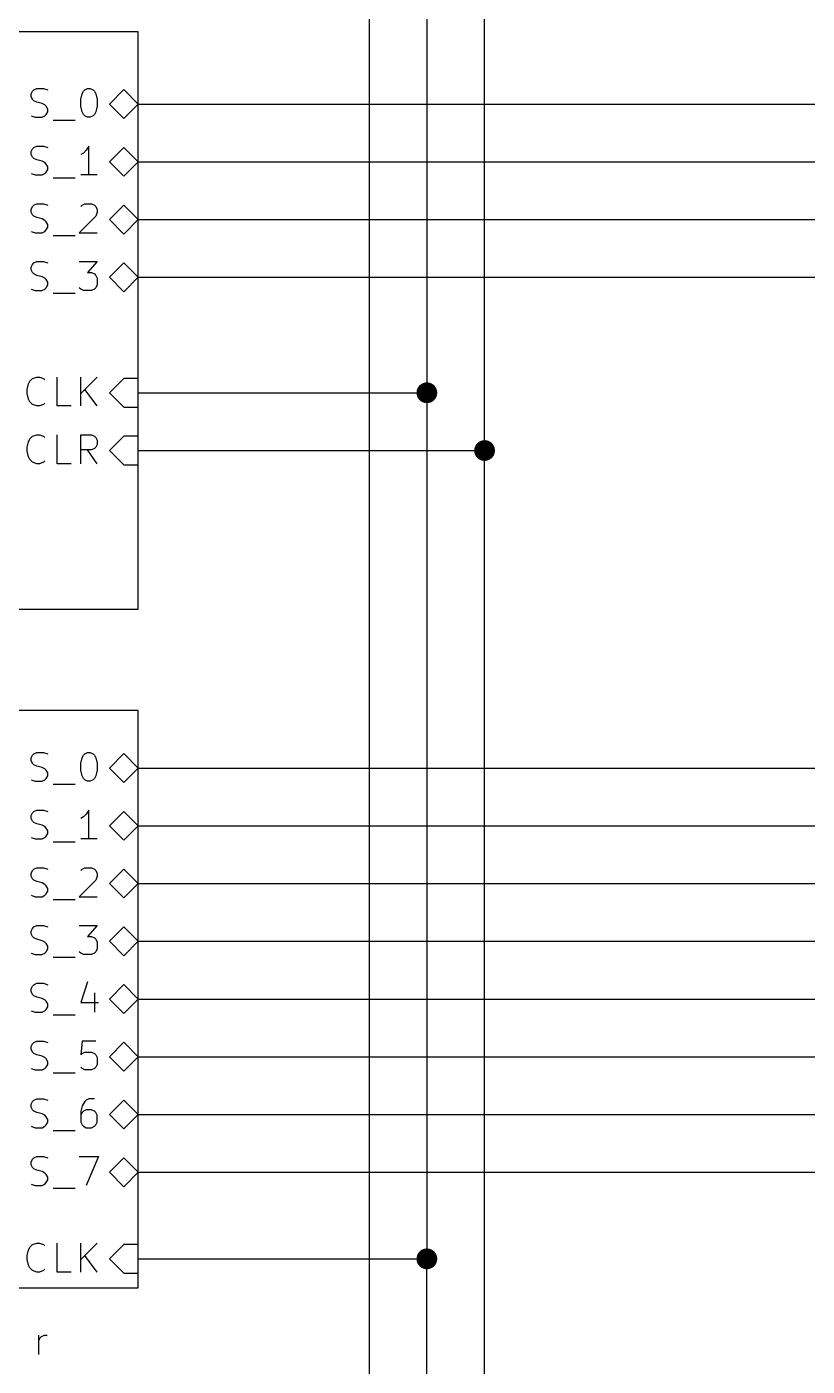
# Model space of a CAD drawing. Extents: x 0.4 to 11.3, y -16.1 to -0.4.
# Drawn here: x 3.257 to 4.609, y -4.286 to -1.966 of the extents above; entities that cross this region are included whole.
import ezdxf

# ---------------------------------------------------------------- set-up
doc = ezdxf.new("R2010")
doc.units = 0
doc.header["$MEASUREMENT"] = 0
for name, color, linetype in [('CYAN2', 4, 'CONTINUOUS'), ('GREEN3', 91, 'CONTINUOUS'), ('RED2', 1, 'CONTINUOUS')]:
    doc.layers.add(name, color=color, linetype=linetype)

msp = doc.modelspace()

# ---------------------------------------------------------------- linework, layer by layer
at = {"layer": 'CYAN2', "linetype": 'CONTINUOUS'}
for p, q in [((3.2646, -2.0823), (3.267, -2.0776)), ((3.2646, -2.0871), (3.2646, -2.0823)), ((3.267, -2.0919), (3.2646, -2.0871)), ((3.267, -2.0776), (3.2693, -2.0752)), ((3.2693, -2.0752), (3.2741, -2.0728)), ((3.2741, -2.0728), (3.286, -2.0728)), ((3.286, -2.0728), (3.2932, -2.0752)), ((3.3503, -2.0919), (3.3527, -2.0823)), ((3.3527, -2.0823), (3.3551, -2.0776)), ((3.3551, -2.0776), (3.3574, -2.0752)), ((3.3574, -2.0752), (3.3622, -2.0728)), ((3.3622, -2.0728), (3.367, -2.0728)), ((3.367, -2.0728), (3.3717, -2.0752)), ((3.3717, -2.0752), (3.3741, -2.0776)), ((3.3741, -2.0776), (3.3765, -2.0823)), ((3.3765, -2.0823), (3.3789, -2.0919)), ((3.425, -2.075), (3.4, -2.1)), ((3.45, -2.1), (3.425, -2.075)), ((3.2693, -2.0942), (3.267, -2.0919)), ((3.2741, -2.0966), (3.2693, -2.0942)), ((3.2836, -2.099), (3.2741, -2.0966)), ((3.2884, -2.1014), (3.2836, -2.099)), ((3.2908, -2.1038), (3.2884, -2.1014)), ((3.2932, -2.1085), (3.2908, -2.1038)), ((3.2932, -2.1133), (3.2932, -2.1085)), ((3.3503, -2.1038), (3.3503, -2.0919)), ((3.3527, -2.1133), (3.3503, -2.1038)), ((3.3789, -2.1038), (3.3765, -2.1133)), ((3.3789, -2.0919), (3.3789, -2.1038)), ((3.4, -2.1), (3.425, -2.125)), ((3.425, -2.125), (3.45, -2.1)), ((3.2646, -2.1204), (3.2717, -2.1228)), ((3.2717, -2.1228), (3.2836, -2.1228)), ((3.2836, -2.1228), (3.2884, -2.1204)), ((3.2884, -2.1204), (3.2908, -2.118)), ((3.2908, -2.118), (3.2932, -2.1133)), ((3.3027, -2.1276), (3.3408, -2.1276)), ((3.3551, -2.118), (3.3527, -2.1133)), ((3.3574, -2.1204), (3.3551, -2.118)), ((3.3622, -2.1228), (3.3574, -2.1204)), ((3.367, -2.1228), (3.3622, -2.1228)), ((3.3717, -2.1204), (3.367, -2.1228)), ((3.3741, -2.118), (3.3717, -2.1204)), ((3.3765, -2.1133), (3.3741, -2.118)), ((3.2646, -2.1823), (3.267, -2.1776)), ((3.267, -2.1776), (3.2693, -2.1752)), ((3.2693, -2.1752), (3.2741, -2.1728)), ((3.2741, -2.1728), (3.286, -2.1728)), ((3.286, -2.1728), (3.2932, -2.1752)), ((3.3598, -2.1799), (3.3551, -2.1847)), ((3.3646, -2.1728), (3.3598, -2.1799)), ((3.3646, -2.2228), (3.3646, -2.1728)), ((3.425, -2.175), (3.4, -2.2)), ((3.45, -2.2), (3.425, -2.175)), ((3.2646, -2.1871), (3.2646, -2.1823)), ((3.267, -2.1919), (3.2646, -2.1871)), ((3.2693, -2.1942), (3.267, -2.1919)), ((3.2741, -2.1966), (3.2693, -2.1942)), ((3.2836, -2.199), (3.2741, -2.1966)), ((3.2884, -2.2014), (3.2836, -2.199)), ((3.2908, -2.2038), (3.2884, -2.2014)), ((3.2932, -2.2085), (3.2908, -2.2038)), ((3.3551, -2.1847), (3.3503, -2.1871)), ((3.4, -2.2), (3.425, -2.225)), ((3.425, -2.225), (3.45, -2.2)), ((3.2646, -2.2204), (3.2717, -2.2228)), ((3.2717, -2.2228), (3.2836, -2.2228)), ((3.2836, -2.2228), (3.2884, -2.2204)), ((3.2884, -2.2204), (3.2908, -2.218)), ((3.2908, -2.218), (3.2932, -2.2133)), ((3.2932, -2.2133), (3.2932, -2.2085)), ((3.3789, -2.2228), (3.3503, -2.2228)), ((3.3027, -2.2276), (3.3408, -2.2276)), ((3.2693, -2.2752), (3.2741, -2.2728)), ((3.2741, -2.2728), (3.286, -2.2728)), ((3.286, -2.2728), (3.2932, -2.2752)), ((3.3527, -2.2752), (3.3574, -2.2728)), ((3.3574, -2.2728), (3.3693, -2.2728)), ((3.3693, -2.2728), (3.3741, -2.2752)), ((3.2646, -2.2823), (3.267, -2.2776)), ((3.2646, -2.2871), (3.2646, -2.2823)), ((3.267, -2.2919), (3.2646, -2.2871)), ((3.267, -2.2776), (3.2693, -2.2752)), ((3.2693, -2.2942), (3.267, -2.2919)), ((3.2741, -2.2966), (3.2693, -2.2942)), ((3.2836, -2.299), (3.2741, -2.2966)), ((3.3765, -2.2942), (3.3479, -2.3228)), ((3.3503, -2.2776), (3.3527, -2.2752)), ((3.3741, -2.2752), (3.3765, -2.2776)), ((3.3765, -2.2776), (3.3789, -2.2823)), ((3.3789, -2.2871), (3.3765, -2.2942)), ((3.3789, -2.2823), (3.3789, -2.2871)), ((3.425, -2.275), (3.4, -2.3)), ((3.45, -2.3), (3.425, -2.275)), ((3.2884, -2.3014), (3.2836, -2.299)), ((3.2908, -2.3038), (3.2884, -2.3014)), ((3.2884, -2.3204), (3.2908, -2.318)), ((3.2932, -2.3085), (3.2908, -2.3038)), ((3.2908, -2.318), (3.2932, -2.3133)), ((3.2932, -2.3133), (3.2932, -2.3085)), ((3.4, -2.3), (3.425, -2.325)), ((3.425, -2.325), (3.45, -2.3)), ((3.2646, -2.3204), (3.2717, -2.3228)), ((3.2717, -2.3228), (3.2836, -2.3228)), ((3.2836, -2.3228), (3.2884, -2.3204)), ((3.3027, -2.3276), (3.3408, -2.3276)), ((3.3479, -2.3228), (3.3789, -2.3228)), ((3.2646, -2.3823), (3.267, -2.3776)), ((3.2646, -2.3871), (3.2646, -2.3823)), ((3.267, -2.3919), (3.2646, -2.3871)), ((3.267, -2.3776), (3.2693, -2.3752)), ((3.2693, -2.3752), (3.2741, -2.3728)), ((3.2741, -2.3728), (3.286, -2.3728)), ((3.286, -2.3728), (3.2932, -2.3752)), ((3.3479, -2.3728), (3.3789, -2.3728)), ((3.3789, -2.3728), (3.3622, -2.3919)), ((3.425, -2.375), (3.4, -2.4)), ((3.45, -2.4), (3.425, -2.375)), ((3.2693, -2.3942), (3.267, -2.3919)), ((3.2741, -2.3966), (3.2693, -2.3942)), ((3.2836, -2.399), (3.2741, -2.3966)), ((3.2884, -2.4014), (3.2836, -2.399)), ((3.2908, -2.4038), (3.2884, -2.4014)), ((3.2932, -2.4085), (3.2908, -2.4038)), ((3.2932, -2.4133), (3.2932, -2.4085)), ((3.3622, -2.3919), (3.3693, -2.3919)), ((3.3693, -2.3919), (3.3741, -2.3942)), ((3.3741, -2.3942), (3.3765, -2.3966)), ((3.3765, -2.3966), (3.3789, -2.4014)), ((3.3789, -2.4014), (3.3789, -2.4133)), ((3.4, -2.4), (3.425, -2.425)), ((3.425, -2.425), (3.45, -2.4)), ((3.2646, -2.4204), (3.2717, -2.4228)), ((3.2717, -2.4228), (3.2836, -2.4228)), ((3.2836, -2.4228), (3.2884, -2.4204)), ((3.2884, -2.4204), (3.2908, -2.418)), ((3.2908, -2.418), (3.2932, -2.4133)), ((3.3027, -2.4276), (3.3408, -2.4276)), ((3.3503, -2.4204), (3.3479, -2.418)), ((3.3551, -2.4228), (3.3503, -2.4204)), ((3.3693, -2.4228), (3.3551, -2.4228)), ((3.3741, -2.4204), (3.3693, -2.4228)), ((3.3765, -2.418), (3.3741, -2.4204)), ((3.3789, -2.4133), (3.3765, -2.418)), ((3.267, -2.5752), (3.2741, -2.5728)), ((3.2741, -2.5728), (3.2789, -2.5728)), ((3.2789, -2.5728), (3.286, -2.5752)), ((3.3098, -2.6228), (3.3098, -2.5728)), ((3.3503, -2.6228), (3.3503, -2.5728)), ((3.3789, -2.5728), (3.3503, -2.6014)), ((3.425, -2.575), (3.4, -2.6)), ((3.45, -2.575), (3.425, -2.575)), ((3.45, -2.625), (3.45, -2.575)), ((3.2574, -2.5942), (3.2598, -2.5847)), ((3.2574, -2.6014), (3.2574, -2.5942)), ((3.2598, -2.5847), (3.2622, -2.5799)), ((3.2622, -2.5799), (3.267, -2.5752)), ((3.286, -2.5752), (3.2884, -2.5776)), ((3.3789, -2.6228), (3.3574, -2.5942)), ((3.2598, -2.6109), (3.2574, -2.6014)), ((3.2622, -2.6157), (3.2598, -2.6109)), ((3.267, -2.6204), (3.2622, -2.6157)), ((3.2741, -2.6228), (3.267, -2.6204)), ((3.286, -2.6204), (3.2789, -2.6228)), ((3.2884, -2.618), (3.286, -2.6204)), ((3.4, -2.6), (3.425, -2.625)), ((3.2789, -2.6228), (3.2741, -2.6228)), ((3.3336, -2.6228), (3.3098, -2.6228)), ((3.425, -2.625), (3.45, -2.625)), ((3.2574, -2.6942), (3.2598, -2.6847)), ((3.2598, -2.6847), (3.2622, -2.6799)), ((3.2622, -2.6799), (3.267, -2.6752)), ((3.267, -2.6752), (3.2741, -2.6728)), ((3.2741, -2.6728), (3.2789, -2.6728)), ((3.2789, -2.6728), (3.286, -2.6752)), ((3.286, -2.6752), (3.2884, -2.6776)), ((3.3098, -2.7228), (3.3098, -2.6728)), ((3.3503, -2.7228), (3.3503, -2.6728)), ((3.3503, -2.6728), (3.3693, -2.6728)), ((3.3693, -2.6728), (3.3741, -2.6752)), ((3.3741, -2.6752), (3.3765, -2.6776)), ((3.3765, -2.6776), (3.3789, -2.6823)), ((3.3789, -2.6895), (3.3765, -2.6942)), ((3.3789, -2.6823), (3.3789, -2.6895)), ((3.425, -2.675), (3.4, -2.7)), ((3.45, -2.675), (3.425, -2.675)), ((3.45, -2.725), (3.45, -2.675)), ((3.2574, -2.7014), (3.2574, -2.6942)), ((3.2598, -2.7109), (3.2574, -2.7014)), ((3.2622, -2.7157), (3.2598, -2.7109)), ((3.3693, -2.699), (3.3503, -2.699)), ((3.3789, -2.7228), (3.3622, -2.699)), ((3.3741, -2.6966), (3.3693, -2.699)), ((3.3765, -2.6942), (3.3741, -2.6966)), ((3.4, -2.7), (3.425, -2.725)), ((3.267, -2.7204), (3.2622, -2.7157)), ((3.2741, -2.7228), (3.267, -2.7204)), ((3.2789, -2.7228), (3.2741, -2.7228)), ((3.286, -2.7204), (3.2789, -2.7228)), ((3.2884, -2.718), (3.286, -2.7204)), ((3.3336, -2.7228), (3.3098, -2.7228)), ((3.425, -2.725), (3.45, -2.725)), ((3.2693, -3.2252), (3.2741, -3.2228)), ((3.2741, -3.2228), (3.286, -3.2228)), ((3.286, -3.2228), (3.2932, -3.2252)), ((3.3574, -3.2252), (3.3622, -3.2228)), ((3.3622, -3.2228), (3.367, -3.2228)), ((3.367, -3.2228), (3.3717, -3.2252)), ((3.2646, -3.2323), (3.267, -3.2276)), ((3.2646, -3.2371), (3.2646, -3.2323)), ((3.267, -3.2419), (3.2646, -3.2371)), ((3.267, -3.2276), (3.2693, -3.2252)), ((3.2693, -3.2442), (3.267, -3.2419)), ((3.2741, -3.2466), (3.2693, -3.2442)), ((3.2836, -3.249), (3.2741, -3.2466)), ((3.3503, -3.2419), (3.3527, -3.2323)), ((3.3503, -3.2538), (3.3503, -3.2419)), ((3.3527, -3.2323), (3.3551, -3.2276)), ((3.3551, -3.2276), (3.3574, -3.2252)), ((3.3717, -3.2252), (3.3741, -3.2276)), ((3.3741, -3.2276), (3.3765, -3.2323)), ((3.3765, -3.2323), (3.3789, -3.2419)), ((3.3789, -3.2419), (3.3789, -3.2538)), ((3.425, -3.225), (3.4, -3.25)), ((3.45, -3.25), (3.425, -3.225)), ((3.2646, -3.2704), (3.2717, -3.2728)), ((3.2884, -3.2514), (3.2836, -3.249)), ((3.2836, -3.2728), (3.2884, -3.2704)), ((3.2908, -3.2538), (3.2884, -3.2514)), ((3.2884, -3.2704), (3.2908, -3.268)), ((3.2932, -3.2585), (3.2908, -3.2538)), ((3.2908, -3.268), (3.2932, -3.2633)), ((3.2932, -3.2633), (3.2932, -3.2585)), ((3.3527, -3.2633), (3.3503, -3.2538)), ((3.3551, -3.268), (3.3527, -3.2633)), ((3.3574, -3.2704), (3.3551, -3.268)), ((3.3622, -3.2728), (3.3574, -3.2704)), ((3.3717, -3.2704), (3.367, -3.2728)), ((3.3741, -3.268), (3.3717, -3.2704)), ((3.3765, -3.2633), (3.3741, -3.268)), ((3.3789, -3.2538), (3.3765, -3.2633)), ((3.4, -3.25), (3.425, -3.275)), ((3.425, -3.275), (3.45, -3.25)), ((3.2717, -3.2728), (3.2836, -3.2728)), ((3.3027, -3.2776), (3.3408, -3.2776)), ((3.367, -3.2728), (3.3622, -3.2728)), ((3.2646, -3.3323), (3.267, -3.3276)), ((3.2646, -3.3371), (3.2646, -3.3323)), ((3.267, -3.3419), (3.2646, -3.3371)), ((3.267, -3.3276), (3.2693, -3.3252)), ((3.2693, -3.3252), (3.2741, -3.3228)), ((3.2741, -3.3228), (3.286, -3.3228)), ((3.286, -3.3228), (3.2932, -3.3252)), ((3.3551, -3.3347), (3.3503, -3.3371)), ((3.3598, -3.3299), (3.3551, -3.3347)), ((3.3646, -3.3228), (3.3598, -3.3299)), ((3.3646, -3.3728), (3.3646, -3.3228)), ((3.425, -3.325), (3.4, -3.35)), ((3.45, -3.35), (3.425, -3.325)), ((3.2693, -3.3442), (3.267, -3.3419)), ((3.2741, -3.3466), (3.2693, -3.3442)), ((3.2836, -3.349), (3.2741, -3.3466)), ((3.2884, -3.3514), (3.2836, -3.349)), ((3.2908, -3.3538), (3.2884, -3.3514)), ((3.2932, -3.3585), (3.2908, -3.3538)), ((3.2908, -3.368), (3.2932, -3.3633)), ((3.2932, -3.3633), (3.2932, -3.3585)), ((3.4, -3.35), (3.425, -3.375)), ((3.425, -3.375), (3.45, -3.35)), ((3.2646, -3.3704), (3.2717, -3.3728)), ((3.2717, -3.3728), (3.2836, -3.3728)), ((3.2836, -3.3728), (3.2884, -3.3704)), ((3.2884, -3.3704), (3.2908, -3.368)), ((3.3027, -3.3776), (3.3408, -3.3776)), ((3.3789, -3.3728), (3.3503, -3.3728)), ((3.2646, -3.4323), (3.267, -3.4276)), ((3.2646, -3.4371), (3.2646, -3.4323)), ((3.267, -3.4276), (3.2693, -3.4252)), ((3.2693, -3.4252), (3.2741, -3.4228)), ((3.2741, -3.4228), (3.286, -3.4228)), ((3.286, -3.4228), (3.2932, -3.4252)), ((3.3503, -3.4276), (3.3527, -3.4252)), ((3.3527, -3.4252), (3.3574, -3.4228)), ((3.3574, -3.4228), (3.3693, -3.4228)), ((3.3693, -3.4228), (3.3741, -3.4252)), ((3.3741, -3.4252), (3.3765, -3.4276)), ((3.3765, -3.4276), (3.3789, -3.4323)), ((3.3789, -3.4323), (3.3789, -3.4371)), ((3.425, -3.425), (3.4, -3.45)), ((3.45, -3.45), (3.425, -3.425)), ((3.267, -3.4419), (3.2646, -3.4371)), ((3.2693, -3.4442), (3.267, -3.4419)), ((3.2741, -3.4466), (3.2693, -3.4442)), ((3.2836, -3.449), (3.2741, -3.4466)), ((3.2884, -3.4514), (3.2836, -3.449)), ((3.2908, -3.4538), (3.2884, -3.4514)), ((3.2932, -3.4585), (3.2908, -3.4538)), ((3.3765, -3.4442), (3.3479, -3.4728)), ((3.3789, -3.4371), (3.3765, -3.4442)), ((3.4, -3.45), (3.425, -3.475)), ((3.425, -3.475), (3.45, -3.45)), ((3.2646, -3.4704), (3.2717, -3.4728)), ((3.2717, -3.4728), (3.2836, -3.4728)), ((3.2836, -3.4728), (3.2884, -3.4704)), ((3.2884, -3.4704), (3.2908, -3.468)), ((3.2908, -3.468), (3.2932, -3.4633)), ((3.2932, -3.4633), (3.2932, -3.4585)), ((3.3027, -3.4776), (3.3408, -3.4776)), ((3.3479, -3.4728), (3.3789, -3.4728)), ((3.267, -3.5276), (3.2693, -3.5252)), ((3.2693, -3.5252), (3.2741, -3.5228)), ((3.2741, -3.5228), (3.286, -3.5228)), ((3.286, -3.5228), (3.2932, -3.5252)), ((3.3479, -3.5228), (3.3789, -3.5228)), ((3.3789, -3.5228), (3.3622, -3.5419)), ((3.425, -3.525), (3.4, -3.55)), ((3.45, -3.55), (3.425, -3.525)), ((3.2646, -3.5323), (3.267, -3.5276)), ((3.2646, -3.5371), (3.2646, -3.5323)), ((3.267, -3.5419), (3.2646, -3.5371)), ((3.2693, -3.5442), (3.267, -3.5419)), ((3.2741, -3.5466), (3.2693, -3.5442)), ((3.2836, -3.549), (3.2741, -3.5466)), ((3.2884, -3.5514), (3.2836, -3.549)), ((3.3622, -3.5419), (3.3693, -3.5419)), ((3.3693, -3.5419), (3.3741, -3.5442)), ((3.3741, -3.5442), (3.3765, -3.5466)), ((3.3765, -3.5466), (3.3789, -3.5514)), ((3.2646, -3.5704), (3.2717, -3.5728)), ((3.2836, -3.5728), (3.2884, -3.5704)), ((3.2908, -3.5538), (3.2884, -3.5514)), ((3.2884, -3.5704), (3.2908, -3.568)), ((3.2932, -3.5585), (3.2908, -3.5538)), ((3.2908, -3.568), (3.2932, -3.5633)), ((3.2932, -3.5633), (3.2932, -3.5585)), ((3.3503, -3.5704), (3.3479, -3.568)), ((3.3551, -3.5728), (3.3503, -3.5704)), ((3.3741, -3.5704), (3.3693, -3.5728)), ((3.3765, -3.568), (3.3741, -3.5704)), ((3.3789, -3.5633), (3.3765, -3.568)), ((3.3789, -3.5514), (3.3789, -3.5633)), ((3.4, -3.55), (3.425, -3.575)), ((3.425, -3.575), (3.45, -3.55)), ((3.2717, -3.5728), (3.2836, -3.5728)), ((3.3027, -3.5776), (3.3408, -3.5776)), ((3.3693, -3.5728), (3.3551, -3.5728)), ((3.2646, -3.6323), (3.267, -3.6276)), ((3.2646, -3.6371), (3.2646, -3.6323)), ((3.267, -3.6419), (3.2646, -3.6371)), ((3.267, -3.6276), (3.2693, -3.6252)), ((3.2693, -3.6442), (3.267, -3.6419)), ((3.2693, -3.6252), (3.2741, -3.6228)), ((3.2741, -3.6228), (3.286, -3.6228)), ((3.286, -3.6228), (3.2932, -3.6252)), ((3.3622, -3.6204), (3.3503, -3.6561)), ((3.3741, -3.6395), (3.3741, -3.6728)), ((3.425, -3.625), (3.4, -3.65)), ((3.45, -3.65), (3.425, -3.625)), ((3.2741, -3.6466), (3.2693, -3.6442)), ((3.2836, -3.649), (3.2741, -3.6466)), ((3.2884, -3.6514), (3.2836, -3.649)), ((3.2908, -3.6538), (3.2884, -3.6514)), ((3.2932, -3.6585), (3.2908, -3.6538)), ((3.2908, -3.668), (3.2932, -3.6633)), ((3.2932, -3.6633), (3.2932, -3.6585)), ((3.3503, -3.6561), (3.3812, -3.6561)), ((3.4, -3.65), (3.425, -3.675)), ((3.425, -3.675), (3.45, -3.65)), ((3.2646, -3.6704), (3.2717, -3.6728)), ((3.2717, -3.6728), (3.2836, -3.6728)), ((3.2836, -3.6728), (3.2884, -3.6704)), ((3.2884, -3.6704), (3.2908, -3.668)), ((3.3027, -3.6776), (3.3408, -3.6776)), ((3.2646, -3.7323), (3.267, -3.7276)), ((3.2646, -3.7371), (3.2646, -3.7323)), ((3.267, -3.7276), (3.2693, -3.7252)), ((3.2693, -3.7252), (3.2741, -3.7228)), ((3.2741, -3.7228), (3.286, -3.7228)), ((3.286, -3.7228), (3.2932, -3.7252)), ((3.3527, -3.7228), (3.3503, -3.7466)), ((3.3765, -3.7228), (3.3527, -3.7228)), ((3.425, -3.725), (3.4, -3.75)), ((3.45, -3.75), (3.425, -3.725)), ((3.267, -3.7419), (3.2646, -3.7371)), ((3.2693, -3.7442), (3.267, -3.7419)), ((3.2741, -3.7466), (3.2693, -3.7442)), ((3.2836, -3.749), (3.2741, -3.7466)), ((3.2884, -3.7514), (3.2836, -3.749)), ((3.2908, -3.7538), (3.2884, -3.7514)), ((3.2932, -3.7585), (3.2908, -3.7538)), ((3.3503, -3.7466), (3.3527, -3.7442)), ((3.3527, -3.7442), (3.3574, -3.7419)), ((3.3574, -3.7419), (3.3693, -3.7419)), ((3.3693, -3.7419), (3.3741, -3.7442)), ((3.3741, -3.7442), (3.3765, -3.7466)), ((3.3765, -3.7466), (3.3789, -3.7514)), ((3.3789, -3.7514), (3.3789, -3.7633)), ((3.4, -3.75), (3.425, -3.775)), ((3.425, -3.775), (3.45, -3.75)), ((3.2646, -3.7704), (3.2717, -3.7728)), ((3.2717, -3.7728), (3.2836, -3.7728)), ((3.2836, -3.7728), (3.2884, -3.7704)), ((3.2884, -3.7704), (3.2908, -3.768)), ((3.2908, -3.768), (3.2932, -3.7633)), ((3.2932, -3.7633), (3.2932, -3.7585)), ((3.3027, -3.7776), (3.3408, -3.7776)), ((3.3527, -3.7704), (3.3503, -3.768)), ((3.3574, -3.7728), (3.3527, -3.7704)), ((3.3693, -3.7728), (3.3574, -3.7728)), ((3.3741, -3.7704), (3.3693, -3.7728)), ((3.3765, -3.768), (3.3741, -3.7704)), ((3.3789, -3.7633), (3.3765, -3.768)), ((3.2646, -3.8323), (3.267, -3.8276)), ((3.267, -3.8276), (3.2693, -3.8252)), ((3.2693, -3.8252), (3.2741, -3.8228)), ((3.2741, -3.8228), (3.286, -3.8228)), ((3.286, -3.8228), (3.2932, -3.8252)), ((3.3574, -3.8276), (3.3527, -3.8347)), ((3.3598, -3.8252), (3.3574, -3.8276)), ((3.3646, -3.8228), (3.3598, -3.8252)), ((3.3741, -3.8228), (3.3646, -3.8228)), ((3.425, -3.825), (3.4, -3.85)), ((3.45, -3.85), (3.425, -3.825)), ((3.2646, -3.8371), (3.2646, -3.8323)), ((3.267, -3.8419), (3.2646, -3.8371)), ((3.2693, -3.8442), (3.267, -3.8419)), ((3.2741, -3.8466), (3.2693, -3.8442)), ((3.2836, -3.849), (3.2741, -3.8466)), ((3.2884, -3.8514), (3.2836, -3.849)), ((3.3527, -3.8347), (3.3503, -3.8442)), ((3.3503, -3.8442), (3.3503, -3.8633)), ((3.3527, -3.8466), (3.3503, -3.8514)), ((3.3551, -3.8442), (3.3527, -3.8466)), ((3.3598, -3.8419), (3.3551, -3.8442)), ((3.3693, -3.8419), (3.3598, -3.8419)), ((3.3741, -3.8442), (3.3693, -3.8419)), ((3.3765, -3.8466), (3.3741, -3.8442)), ((3.3789, -3.8514), (3.3765, -3.8466)), ((3.4, -3.85), (3.425, -3.875)), ((3.425, -3.875), (3.45, -3.85)), ((3.2646, -3.8704), (3.2717, -3.8728)), ((3.2717, -3.8728), (3.2836, -3.8728)), ((3.2836, -3.8728), (3.2884, -3.8704)), ((3.2908, -3.8538), (3.2884, -3.8514)), ((3.2884, -3.8704), (3.2908, -3.868)), ((3.2932, -3.8585), (3.2908, -3.8538)), ((3.2908, -3.868), (3.2932, -3.8633)), ((3.2932, -3.8633), (3.2932, -3.8585)), ((3.3503, -3.8633), (3.3527, -3.868)), ((3.3527, -3.868), (3.3551, -3.8704)), ((3.3551, -3.8704), (3.3598, -3.8728)), ((3.3598, -3.8728), (3.3693, -3.8728)), ((3.3693, -3.8728), (3.3741, -3.8704)), ((3.3741, -3.8704), (3.3765, -3.868)), ((3.3765, -3.868), (3.3789, -3.8633)), ((3.3789, -3.8633), (3.3789, -3.8514)), ((3.3027, -3.8776), (3.3408, -3.8776)), ((3.2646, -3.9323), (3.267, -3.9276)), ((3.2646, -3.9371), (3.2646, -3.9323)), ((3.267, -3.9419), (3.2646, -3.9371)), ((3.267, -3.9276), (3.2693, -3.9252)), ((3.2693, -3.9442), (3.267, -3.9419)), ((3.2693, -3.9252), (3.2741, -3.9228)), ((3.2741, -3.9228), (3.286, -3.9228)), ((3.286, -3.9228), (3.2932, -3.9252)), ((3.3479, -3.9228), (3.3812, -3.9228)), ((3.3812, -3.9228), (3.3598, -3.9728)), ((3.425, -3.925), (3.4, -3.95)), ((3.45, -3.95), (3.425, -3.925)), ((3.2741, -3.9466), (3.2693, -3.9442)), ((3.2836, -3.949), (3.2741, -3.9466)), ((3.2884, -3.9514), (3.2836, -3.949)), ((3.2908, -3.9538), (3.2884, -3.9514)), ((3.2932, -3.9585), (3.2908, -3.9538)), ((3.2908, -3.968), (3.2932, -3.9633)), ((3.2932, -3.9633), (3.2932, -3.9585)), ((3.4, -3.95), (3.425, -3.975)), ((3.425, -3.975), (3.45, -3.95)), ((3.2646, -3.9704), (3.2717, -3.9728)), ((3.2717, -3.9728), (3.2836, -3.9728)), ((3.2836, -3.9728), (3.2884, -3.9704)), ((3.2884, -3.9704), (3.2908, -3.968)), ((3.3027, -3.9776), (3.3408, -3.9776)), ((3.2598, -4.0847), (3.2622, -4.0799)), ((3.2622, -4.0799), (3.267, -4.0752)), ((3.267, -4.0752), (3.2741, -4.0728)), ((3.2741, -4.0728), (3.2789, -4.0728)), ((3.2789, -4.0728), (3.286, -4.0752)), ((3.286, -4.0752), (3.2884, -4.0776)), ((3.3098, -4.1228), (3.3098, -4.0728)), ((3.3503, -4.1228), (3.3503, -4.0728)), ((3.3789, -4.0728), (3.3503, -4.1014)), ((3.425, -4.075), (3.4, -4.1)), ((3.45, -4.075), (3.425, -4.075)), ((3.45, -4.125), (3.45, -4.075)), ((3.2574, -4.0942), (3.2598, -4.0847)), ((3.2574, -4.1014), (3.2574, -4.0942)), ((3.2598, -4.1109), (3.2574, -4.1014)), ((3.3789, -4.1228), (3.3574, -4.0942)), ((3.4, -4.1), (3.425, -4.125)), ((3.2622, -4.1157), (3.2598, -4.1109)), ((3.267, -4.1204), (3.2622, -4.1157)), ((3.2741, -4.1228), (3.267, -4.1204)), ((3.2789, -4.1228), (3.2741, -4.1228)), ((3.286, -4.1204), (3.2789, -4.1228)), ((3.2884, -4.118), (3.286, -4.1204)), ((3.3336, -4.1228), (3.3098, -4.1228)), ((3.425, -4.125), (3.45, -4.125)), ((3.2779, -4.2655), (3.2779, -4.2322)), ((3.2779, -4.2417), (3.2803, -4.237)), ((3.2803, -4.237), (3.2827, -4.2346)), ((3.2827, -4.2346), (3.2874, -4.2322)), ((3.2874, -4.2322), (3.2922, -4.2322))]:
    msp.add_line(p, q, dxfattribs=at)
at = {"layer": 'GREEN3', "linetype": 'CONTINUOUS'}
for p, q in [((4.05, -2.7), (4.05, -0.8)), ((3.95, -1.15), (3.95, -2.6)), ((3.85, -1.3), (3.85, -6.25)), ((3.45, -2.1), (6, -2.1)), ((3.45, -2.2), (5.8, -2.2)), ((3.45, -2.3), (5.6, -2.3)), ((3.45, -2.4), (5.4, -2.4)), ((3.45, -2.6), (3.95, -2.6)), ((3.95, -2.6), (3.95, -4.1)), ((3.45, -2.7), (4.05, -2.7)), ((4.05, -5.45), (4.05, -2.7)), ((3.45, -3.25), (6, -3.25)), ((3.45, -3.35), (5.8, -3.35)), ((3.45, -3.45), (5.6, -3.45)), ((3.45, -3.55), (5.4, -3.55)), ((3.45, -3.65), (5.2, -3.65)), ((3.45, -3.75), (5, -3.75)), ((3.45, -3.85), (4.85, -3.85)), ((3.45, -3.95), (4.65, -3.95)), ((3.45, -4.1), (3.95, -4.1)), ((3.95, -5.35), (3.95, -4.1))]:
    msp.add_line(p, q, dxfattribs=at)
at = {"layer": 'GREEN3', "const_width": 0.018}
for points in [[(3.941, -2.6, 1), (3.959, -2.6, 1)], [(4.041, -2.7, 1), (4.059, -2.7, 1)], [(3.941, -4.1, 1), (3.959, -4.1, 1)]]:
    msp.add_lwpolyline(points, format="xyb", close=True, dxfattribs=at)
at = {"layer": 'RED2', "linetype": 'CONTINUOUS'}
for p, q in [((3.45, -1.975), (2.55, -1.975)), ((3.45, -1.975), (2.55, -1.975)), ((3.45, -2.975), (3.45, -1.975)), ((3.45, -2.975), (3.45, -1.975)), ((2.55, -2.975), (3.45, -2.975)), ((2.55, -2.975), (3.45, -2.975)), ((3.45, -3.15), (2.55, -3.15)), ((3.45, -3.15), (2.55, -3.15)), ((3.45, -4.15), (3.45, -3.15)), ((3.45, -4.15), (3.45, -3.15)), ((2.55, -4.15), (3.45, -4.15)), ((2.55, -4.15), (3.45, -4.15))]:
    msp.add_line(p, q, dxfattribs=at)

doc.saveas('drawing.dxf')
